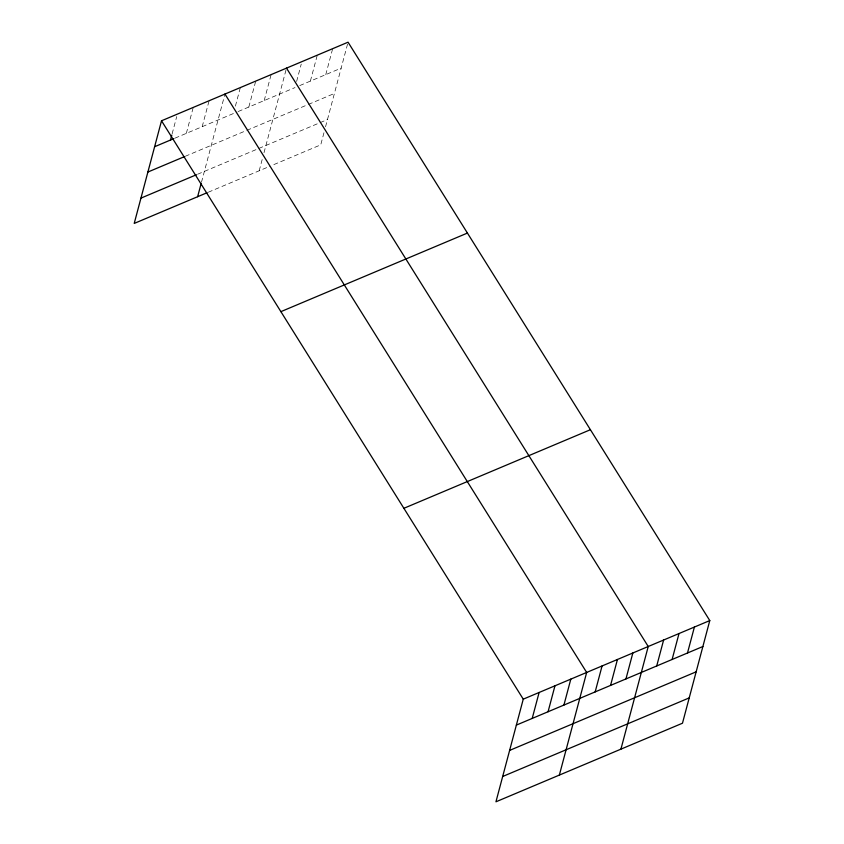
<?xml version="1.0" encoding="UTF-8"?>
<svg xmlns="http://www.w3.org/2000/svg" width="844" height="844" viewBox="0 0 844 844"><rect width="100%" height="100%" fill="white"/><g stroke="black" fill="none" stroke-linecap="round" stroke-linejoin="round"><path stroke-width="0.63" stroke-dasharray="4.22 3.17" d="M172.123 133.869L176.723 116.577M186.334 133.363L193.234 107.431M202.191 126.684L209.09 100.752M201.484 182.241L224.947 94.064M235.402 106.112L240.329 87.586M248.822 107.04L255.721 81.098M264.204 100.552L271.114 74.62M259.192 170.773L262.716 157.512M264.003 152.69L286.496 68.132M296.634 81.414L301.234 64.123M310.37 81.108L317.281 55.166M325.763 74.62L332.663 48.688M323.948 132.782L320.741 144.841L271.029 165.783M325.552 126.758L347.728 43.434M175.003 138.142L236.985 112.03M238.166 111.524L294.989 87.586M299.726 85.592L341.155 68.142M185.258 156.288L245.636 130.852M246.817 130.356L307.195 104.92M308.377 104.424L334.414 93.452M197.57 174.254L257.642 148.955M258.823 148.449L327.483 119.531M208.289 192.221L269.848 166.289"/><path stroke-width="1.27" d="M161.52 120.787L523.259 699.159L495.945 801.8L682.479 723.213L709.783 620.572L348.055 42.2L161.52 120.787L134.217 223.428L207.107 192.717M170.477 140.051L171.796 135.103M197.633 196.705L201.157 183.443M532.205 718.423L539.116 692.481M548.062 711.745L554.962 685.803M563.919 705.056L570.818 679.125M559.361 775.077L586.675 672.446L224.947 94.064M595.168 691.901L602.067 665.958M610.55 685.412L617.449 659.47M625.942 678.935L632.842 652.992M620.92 749.145L648.234 646.504L286.496 68.132M656.716 665.969L663.616 640.026M672.109 659.481L679.009 633.538M687.491 652.992L694.401 627.06M154.621 146.729L173.875 138.616M147.89 172.039L184.129 156.773M140.948 198.118L196.441 174.74M280.894 311.647L467.428 233.06M403.886 508.299L590.41 429.712M523.259 699.159L709.783 620.572M516.359 725.101L702.883 646.515M509.618 750.411L696.152 671.824M502.676 776.491L689.21 697.904"/></g></svg>
